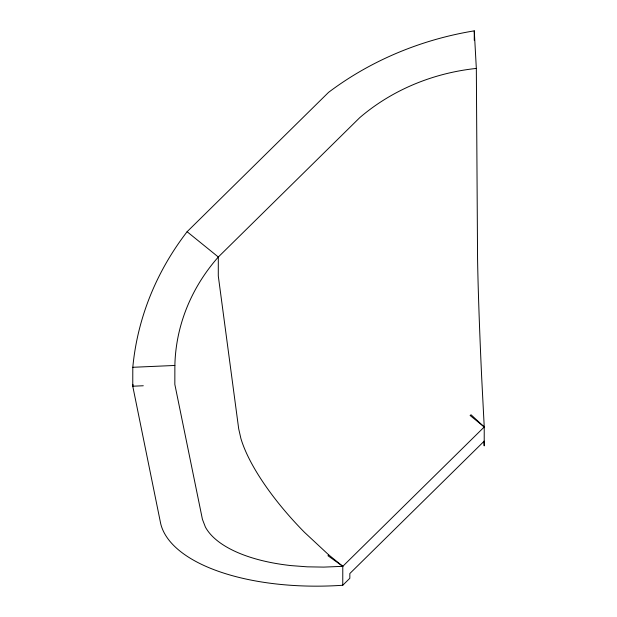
<?xml version="1.0" encoding="UTF-8"?>
<svg xmlns="http://www.w3.org/2000/svg" width="617" height="617" viewBox="0 0 617 617"><rect width="100%" height="100%" fill="white"/><g stroke="black" fill="none" stroke-linecap="round" stroke-linejoin="round"><path stroke-width="0.93" d="M483.944 441.332A173.408 3.941 87.5 0 0 484.198 445.89L484.237 426.972L481.707 377.936A131.205 2.985 87.5 0 1 477.566 258.87L476.332 68.433L474.272 30.85A313.698 280.249 0.1 0 0 328.553 92.365L187.105 231.722A313.698 280.249 0.1 0 0 132.802 367.292L132.763 386.219L160.682 523.617A173.408 77.819 -3.1 0 0 342.759 585.255L349.831 578.283L349.839 573.525L484.206 441.132M476.332 68.433A202.661 181.051 0.1 0 0 359.757 117.646L218.318 257.004A202.661 181.051 0.1 0 0 174.873 365.457L174.835 384.383L202.43 519.344L205.392 527.034A131.205 58.877 -3.1 0 0 291.224 565.612L307.281 566.83L323.748 567.108L342.79 566.329L484.237 426.972L471.064 414.786L470.108 415.472L484.237 426.972M342.759 585.255L342.79 566.329L328.668 554.83L304.543 532.378A131.205 43.738 45.4 0 1 240.885 438.432L238.694 428.823L218.287 275.93L218.318 257.004L187.105 231.722M474.257 40.313L474.272 30.85M328.668 554.83L327.989 555.747L342.79 566.329M132.802 367.292L174.873 365.457M143.283 385.756L132.763 386.219A313.698 280.249 0.1 0 1 132.948 384.36"/></g></svg>
